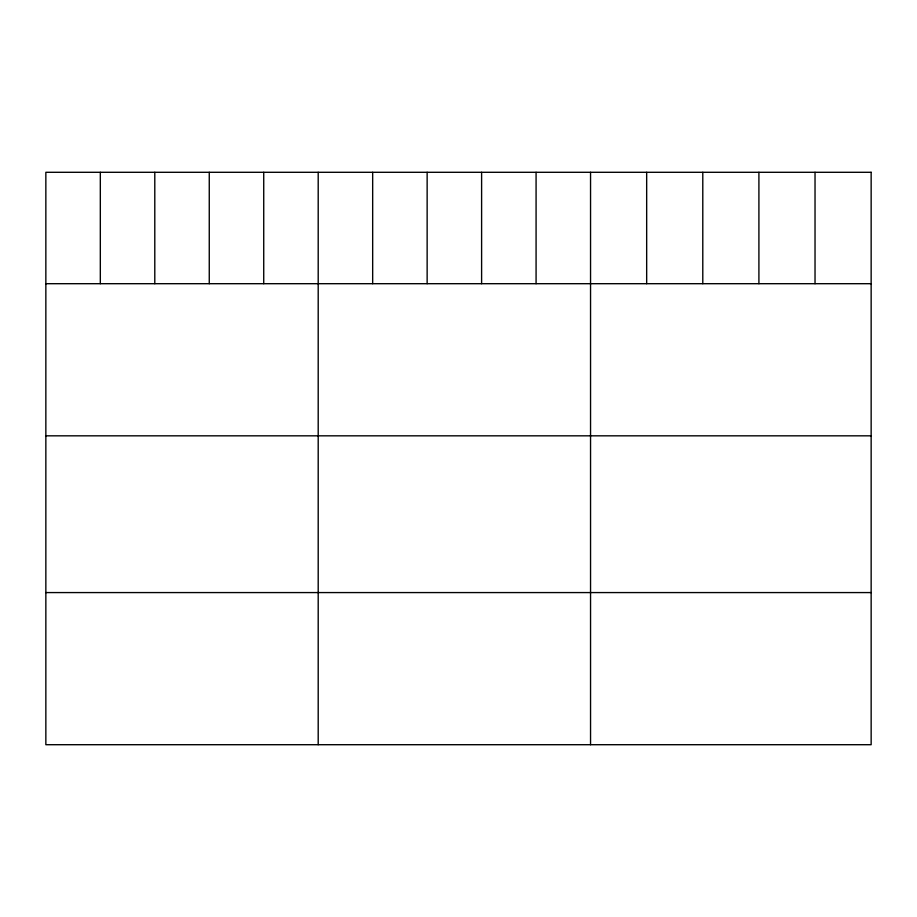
<?xml version="1.0" encoding="UTF-8"?>
<svg xmlns="http://www.w3.org/2000/svg" width="917" height="917" viewBox="0 0 917 917"><rect width="100%" height="100%" fill="white"/><g stroke="black" fill="none" stroke-linecap="round" stroke-linejoin="round"><path stroke-width="1.38" d="M45.85 283.697L871.15 283.697M45.85 435.827L871.15 435.827M45.85 592.577L871.15 592.577M815.03 172.293L815.03 283.697M758.909 172.293L758.909 283.697M702.789 172.293L702.789 283.697M646.668 172.293L646.668 283.697M590.548 172.293L590.548 744.707M536.078 172.293L536.078 283.697M481.608 172.293L481.608 283.697M427.139 172.293L427.139 283.697M372.669 172.293L372.669 283.697M318.199 172.293L318.199 744.707M263.729 172.293L263.729 283.697M209.259 172.293L209.259 283.697M154.79 172.293L154.79 283.697M100.32 172.293L100.32 283.697M871.15 172.293L45.85 172.293L45.85 744.707L871.15 744.707L871.15 172.293"/></g></svg>
